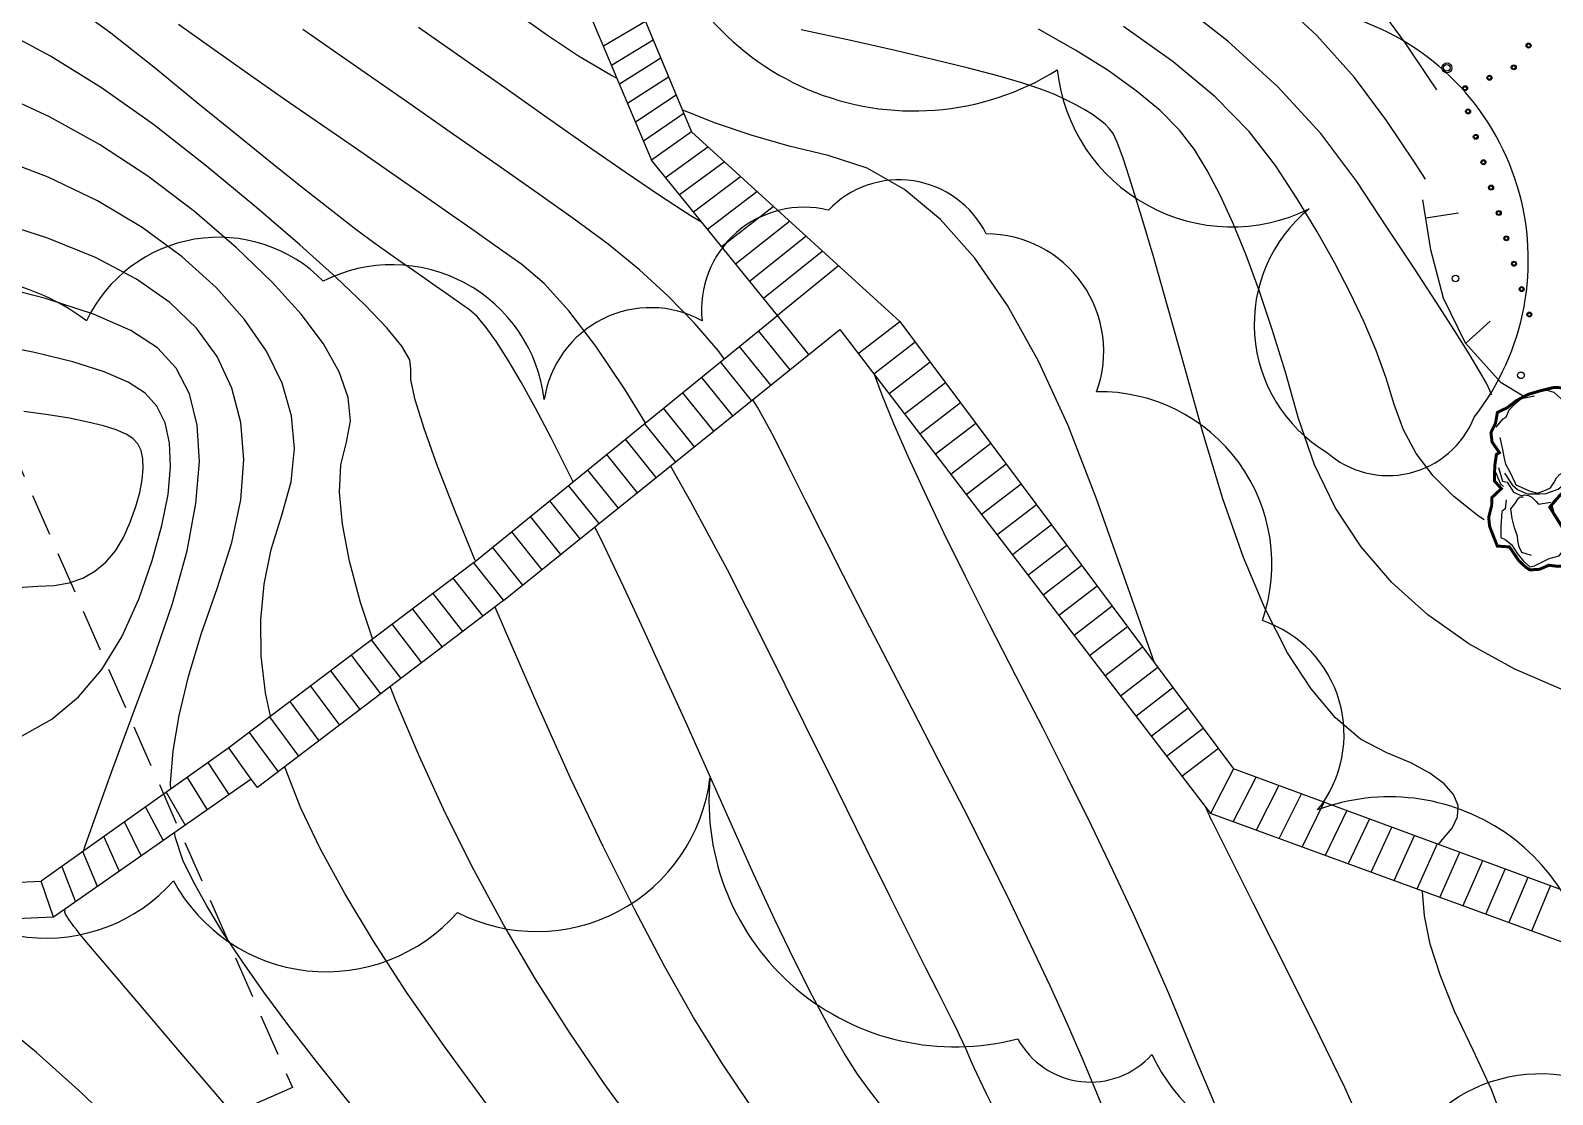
# Model space of a CAD drawing. Extents: x 351134 to 737836, y 2693212 to 3319468.
# Drawn here: x 497146 to 543100, y 2828278 to 2860390 of the extents above; entities that cross this region are included whole.
import ezdxf

# ---------------------------------------------------------------- set-up
doc = ezdxf.new("R2010")
doc.units = 0
doc.linetypes.add('0', pattern=[1, 1])
doc.linetypes.add('DASHED', pattern=[19.05, 12.7, -6.35])
for name, color, linetype in [('00景观层', 10, 'CONTINUOUS'), ('01佛教小品', 2, 'CONTINUOUS'), ('01小品', 2, 'CONTINUOUS'), ('DGX', 8, 'CONTINUOUS'), ('地类界', 2, '0'), ('地貌3', 4, '0'), ('房屋2', 8, '0'), ('石头', 4, 'CONTINUOUS'), ('绿化', 3, 'CONTINUOUS')]:
    doc.layers.add(name, color=color, linetype=linetype)

# ---------------------------------------------------------------- blocks, each defined once
blk = doc.blocks.new('石5')
at = {"layer": '石头', "linetype": 'Continuous'}
for p, q in [((426, 945), (338, 911)), ((535, 972), (426, 945)), ((603, 1013), (535, 972)), ((637, 1047), (603, 1013)), ((739, 1013), (637, 1047)), ((882, 952), (739, 1013)), ((896, 911), (882, 952)), ((263, 870), (256, 823)), ((256, 823), (276, 659)), ((338, 911), (263, 870)), ((365, 816), (426, 897)), ((426, 897), (487, 904)), ((487, 904), (549, 897)), ((549, 897), (596, 884)), ((596, 884), (685, 884)), ((685, 884), (780, 877)), ((780, 877), (876, 857)), ((876, 857), (910, 802)), ((978, 870), (896, 911)), ((910, 802), (951, 748)), ((1025, 775), (985, 734)), ((1141, 802), (1025, 775)), ((1236, 797), (1100, 763)), ((1148, 870), (1114, 850)), ((1168, 843), (1141, 802)), ((1216, 877), (1148, 870)), ((1311, 836), (1168, 843)), ((1271, 877), (1216, 877)), ((276, 659), (269, 557)), ((916, 619), (862, 591)), ((944, 646), (916, 619)), ((964, 647), (937, 579)), ((978, 613), (937, 552)), ((957, 727), (944, 700)), ((964, 680), (944, 646)), ((951, 748), (957, 727)), ((985, 734), (964, 707)), ((964, 707), (964, 680)), ((998, 688), (964, 647)), ((1087, 729), (978, 613)), ((1039, 729), (998, 688)), ((1100, 763), (1039, 729)), ((1107, 729), (1087, 729)), ((1230, 743), (1107, 729)), ((1318, 756), (1230, 743)), ((1393, 749), (1318, 756)), ((1468, 736), (1393, 749)), ((1591, 722), (1468, 736)), ((1700, 722), (1754, 627)), ((1754, 627), (1761, 593)), ((99, 503), (174, 483)), ((174, 483), (215, 455)), ((181, 530), (222, 483)), ((222, 483), (344, 408)), ((269, 557), (297, 510)), ((297, 510), (365, 462)), ((392, 483), (446, 428)), ((522, 418), (692, 460)), ((692, 460), (781, 453)), ((828, 578), (807, 455)), ((862, 591), (828, 578)), ((923, 532), (903, 471)), ((903, 471), (903, 423)), ((937, 579), (923, 532)), ((937, 552), (937, 464)), ((937, 464), (944, 409)), ((1761, 593), (1822, 539)), ((1822, 539), (1863, 450)), ((-99, 379), (-31, 318)), ((-31, 318), (-4, 270)), ((-4, 393), (-4, 284)), ((331, 367), (419, 313)), ((378, 401), (433, 394)), ((419, 313), (460, 251)), ((440, 326), (501, 292)), ((446, 428), (487, 401)), ((781, 453), (808, 426)), ((808, 426), (842, 358)), ((903, 423), (903, 341)), ((903, 341), (930, 267)), ((944, 409), (978, 362)), ((978, 362), (1018, 321)), ((1018, 321), (1039, 280)), ((1863, 450), (1890, 389)), ((1890, 389), (1870, 253)), ((-4, 270), (-11, 223)), ((-4, 196), (-11, 141)), ((-4, 284), (-4, 250)), ((-4, 250), (-4, 196)), ((57, 236), (71, 148)), ((188, 149), (188, 197)), ((446, 170), (433, 88)), ((460, 251), (446, 170)), ((930, 267), (964, 178)), ((964, 178), (1012, 110)), ((1039, 280), (1046, 246)), ((1046, 246), (1046, 185)), ((1046, 185), (1243, 83)), ((-936, 59), (-963, 38)), ((-963, 38), (-963, -9)), ((-909, 106), (-936, 59)), ((-11, 141), (-24, 87)), ((71, 148), (78, 107)), ((78, 107), (125, 80)), ((166, 87), (146, 66)), ((146, 66), (187, 39)), ((166, 87), (241, 59)), ((187, 39), (241, -29)), ((215, 122), (188, 149)), ((283, 102), (215, 122)), ((241, 59), (309, 32)), ((241, -29), (316, 32)), ((365, 88), (283, 102)), ((309, 32), (384, 39)), ((316, 32), (377, 5)), ((433, 88), (365, 88)), ((377, 5), (418, 12)), ((384, 39), (439, 53)), ((439, 53), (473, 80)), ((1012, 110), (1080, 69)), ((1080, 69), (1155, 69)), ((1155, 69), (1332, 83)), ((1243, 83), (1291, 56)), ((1291, 56), (1352, 8)), ((1332, 83), (1373, 56)), ((1352, 8), (1407, -26)), ((1373, 56), (1591, 15)), ((1747, 8), (1836, 56)), ((1774, -53), (1747, 8)), ((1836, 56), (1870, 103)), ((1870, 103), (1890, 144)), ((-991, -71), (-1011, -43)), ((-957, -105), (-991, -71)), ((-963, -9), (-916, -98)), ((-916, -213), (-957, -105)), ((-248, -125), (-316, -200)), ((-167, -145), (-276, -213)), ((-126, -30), (-248, -125)), ((-105, -98), (-126, -166)), ((-17, -30), (-105, -98)), ((1407, -26), (1522, -53)), ((1522, -53), (1570, -74)), ((1570, -74), (1631, -80)), ((1631, -80), (1679, -74)), ((1679, -74), (1774, -53)), ((-800, -241), (-916, -213)), ((-650, -302), (-800, -241)), ((-603, -336), (-650, -302)), ((-344, -268), (-466, -343)), ((-276, -213), (-344, -268)), ((-269, -295), (-344, -356)), ((-316, -200), (-330, -261)), ((-207, -254), (-269, -295)), ((-167, -200), (-207, -254)), ((-133, -186), (-167, -200)), ((-126, -166), (-133, -186)), ((-1105, -346), (-1087, -460)), ((-992, -405), (-992, -467)), ((-794, -473), (-754, -426)), ((-754, -426), (-720, -385)), ((-720, -385), (-706, -365)), ((-658, -460), (-617, -419)), ((-589, -370), (-603, -336)), ((-528, -370), (-589, -370)), ((-466, -343), (-528, -370)), ((-112, -536), (-92, -441)), ((-1183, -562), (-1196, -603)), ((-1196, -603), (-1176, -657)), ((-1155, -514), (-1183, -562)), ((-1101, -473), (-1155, -514)), ((-1087, -460), (-1128, -562)), ((-1128, -562), (-1128, -603)), ((-1128, -603), (-1115, -643)), ((-1087, -460), (-1026, -480)), ((-1026, -480), (-992, -548)), ((-992, -467), (-931, -528)), ((-992, -548), (-951, -548)), ((-951, -548), (-863, -548)), ((-931, -528), (-856, -521)), ((-863, -548), (-774, -535)), ((-856, -521), (-794, -473)), ((-774, -535), (-713, -494)), ((-713, -494), (-658, -460)), ((-645, -548), (-638, -630)), ((-236, -643), (-270, -589)), ((-229, -460), (-182, -541)), ((-182, -541), (-175, -698)), ((-1141, -753), (-1223, -713)), ((-1176, -657), (-1142, -711)), ((-1142, -711), (-1135, -739)), ((-1121, -808), (-1141, -753)), ((-1121, -793), (-1135, -739)), ((-1115, -643), (-1087, -691)), ((-1087, -691), (-1040, -745)), ((-1040, -745), (-992, -820)), ((-638, -630), (-597, -684)), ((-597, -684), (-597, -759)), ((-597, -759), (-597, -854)), ((-202, -718), (-236, -643)), ((-182, -766), (-236, -888)), ((-175, -698), (-202, -718)), ((-182, -711), (-182, -766)), ((-1040, -827), (-1121, -793)), ((-924, -909), (-1040, -827)), ((-992, -820), (-951, -875)), ((-951, -875), (-876, -902)), ((-863, -949), (-924, -909)), ((-876, -902), (-808, -922)), ((-597, -854), (-590, -956)), ((-236, -888), (-311, -1051)), ((-822, -963), (-863, -949)), ((-829, -990), (-815, -1099)), ((-788, -1004), (-822, -963)), ((-808, -922), (-747, -936)), ((-706, -977), (-788, -1004)), ((-747, -936), (-706, -943)), ((-706, -943), (-651, -943)), ((-611, -943), (-706, -977)), ((-651, -943), (-611, -943)), ((-590, -956), (-577, -1045)), ((-577, -1045), (-563, -1113)), ((-495, -1113), (-549, -1038)), ((-311, -1051), (-345, -1085)), ((-815, -1099), (-808, -1181)), ((-808, -1181), (-767, -1269)), ((-563, -1113), (-481, -1174)), ((-399, -1154), (-495, -1113)), ((-481, -1174), (-393, -1208)), ((-331, -1154), (-399, -1154)), ((-393, -1208), (-345, -1201)), ((-345, -1201), (-284, -1188)), ((-291, -1126), (-331, -1154)), ((-808, -1249), (-849, -1310)), ((-849, -1310), (-829, -1371)), ((-829, -1371), (-788, -1426)), ((-767, -1269), (-733, -1358)), ((-733, -1358), (-686, -1453)), ((-788, -1426), (-747, -1466)), ((-747, -1466), (-706, -1473)), ((-706, -1473), (-645, -1494)), ((-686, -1453), (-638, -1487)), ((-645, -1494), (-590, -1494))]:
    blk.add_line(p, q, dxfattribs=at)
at = {"layer": '石头', "const_width": 30}
blk.add_lwpolyline([(-262, -1121), (-282, -1253), (-418, -1260), (-467, -1393), (-589, -1537), (-728, -1497), (-827, -1436), (-882, -1293), (-821, -1238), (-849, -1030), (-882, -946), (-1121, -808), (-1163, -742), (-1257, -685), (-1244, -631), (-1257, -583), (-1210, -536), (-1216, -474), (-1155, -413), (-1114, -393), (-1051, -48), (-1012, -22), (-1019, 53), (-665, 413), (-208, 406), (-99, 379), (10, 427), (99, 503), (157, 543), (173, 603), (214, 685), (207, 787), (234, 882), (275, 912), (359, 955), (520, 998), (569, 1110), (780, 1117), (869, 1096), (971, 1028), (1046, 1001), (1100, 879), (1196, 919), (1339, 865), (1441, 811), (1448, 777), (1574, 811), (1666, 790), (1740, 715), (1836, 661), (1848, 552), (1884, 442), (1904, 307), (1897, 178), (1884, 47), (1823, -118), (1674, -127), (1587, -108), (1570, -74), (1482, -111), (1180, -56), (999, -23), (869, 100), (847, 334), (762, 482), (515, 428), (501, 292), (508, 214), (493, 66), (440, 24), (442, -66), (393, -199), (283, -316), (123, -365), (38, -384), (-92, -441), (-112, -536), (-72, -686), (-112, -768), (-187, -836), (-291, -1051), (-262, -1121)], close=True, dxfattribs=at)
blk = doc.blocks.new('gehjkk')
at = {"layer": '00景观层', "color": 4, "linetype": 'DASHED', "ltscale": 100, "flags": 128}
blk.add_lwpolyline([(169225, -98800), (88079, -98800), (88079, -15886), (169225, -15886)], close=True, dxfattribs=at)

msp = doc.modelspace()

# ---------------------------------------------------------------- linework, layer by layer
at = {"layer": '00景观层', "color": 1, "linetype": '0'}
for p, q in [((539274, 2854732, -189528), (540261, 2854889, -189528)), ((539274, 2854732, -189528), (540261, 2854889, -189528)), ((539274, 2854732, -189528), (540261, 2854889, -189528)), ((539274, 2854732, -189528), (540261, 2854889, -189528)), ((540473, 2850948, -189528), (541215, 2851618, -189528)), ((540473, 2850948, -189528), (541215, 2851618, -189528)), ((540473, 2850948, -189528), (541215, 2851618, -189528)), ((540473, 2850948, -189528), (541215, 2851618, -189528))]:
    msp.add_line(p, q, dxfattribs=at)
at = {"layer": '00景观层', "color": 8, "linetype": '0'}
for points, elevation in [([(523394, 2851602), (517103, 2857326)], 25085), ([(519702, 2851786), (515900, 2856478)], 9809472), ([(517590, 2854392), (519077, 2855529)], 9809472), ([(518013, 2853871), (519571, 2855080)], 9809472), ([(518435, 2853350), (520065, 2854631)], 9809472), ([(518857, 2852829), (520558, 2854182)], 9809472), ([(519280, 2852307), (521052, 2853733)], 9809472), ([(521545, 2853284), (519702, 2851786)], 9809472), ([(510524, 2844326), (519702, 2851786)], 30244), ([(520647, 2850614), (519702, 2851786)], 9809472), ([(522138, 2850640), (523394, 2851602)], 9809472), ([(523394, 2851602), (533470, 2838107)], 25085), ([(511432, 2843188), (521581, 2851367), (532769, 2836761)], 30255), ([(519129, 2851320), (520071, 2850150)], 9809472), ([(522604, 2850032), (523852, 2850989)], 9809472), ([(519495, 2849686), (518555, 2850854)], 9809472), ([(518919, 2849221), (517981, 2850387)], 9809472), ([(524310, 2850375), (523069, 2849424)], 24953), ([(517408, 2849921), (518343, 2848757)], 9809472), ([(523535, 2848817), (524768, 2849762)], 9809472), ([(516834, 2849455), (517767, 2848293)], 9809472), ([(525226, 2849148), (524000, 2848209)], 24821), ([(517191, 2847829), (516260, 2848989)], 9809472), ([(515687, 2848522), (516616, 2847365)], 9809472), ([(524465, 2847601), (525684, 2848535)], 9809472), ([(516040, 2846901), (515113, 2848056)], 9809472), ([(526142, 2847922), (524931, 2846994)], 24689), ([(514539, 2847590), (515464, 2846437)], 9809472), ([(525396, 2846386), (526600, 2847308)], 9809472), ([(513966, 2847124), (514888, 2845973)], 9809472), ([(514312, 2845509), (513392, 2846657)], 9809472), ([(527058, 2846695), (525862, 2845778)], 24556), ([(512819, 2846191), (513736, 2845044)], 9809472), ([(526327, 2845171), (527516, 2846081)], 9809472), ([(513160, 2844580), (512245, 2845725)], 9809472), ([(527974, 2845468), (526793, 2844563)], 24424), ([(511671, 2845259), (512584, 2844116)], 9809472), ([(512008, 2843652), (511098, 2844792)], 9809472), ([(527258, 2843955), (528432, 2844855)], 9809472), ([(510524, 2844326), (503137, 2838741)], 30244), ([(510524, 2844326), (511432, 2843188)], 30244), ([(528890, 2844241), (527723, 2843348)], 24292), ([(510813, 2842718), (509908, 2843861)], 30378), ([(528189, 2842740), (529348, 2843628)], 9809472), ([(511432, 2843188), (504002, 2837545), (503812, 2837800)], 30255), ([(509293, 2843395), (510194, 2842248)], 30498), ([(508677, 2842930), (509575, 2841777)], 30625), ([(529806, 2843014), (528654, 2842132)], 24160), ([(508062, 2842465), (508956, 2841307)], 30751), ([(529120, 2841524), (530264, 2842401)], 9809472), ([(508336, 2840837), (507446, 2841999)], 30867), ([(506831, 2841534), (507717, 2840367)], 31005), ([(529585, 2840917), (530722, 2841788)], 9809472), ([(507098, 2839897), (506215, 2841068)], 31112), ([(530051, 2840309), (531180, 2841174)], 9809472), ([(505600, 2840603), (506479, 2839426)], 31259), ([(530516, 2839701), (531638, 2840561)], 9809472), ([(505860, 2838956), (504984, 2840137)], 31357), ([(504368, 2839672), (505241, 2838486)], 31512), ([(530982, 2839094), (532096, 2839947)], 9809472), ([(503753, 2839207), (504621, 2838016)], 31639), ([(531447, 2838486), (532554, 2839334)], 9809472), ([(503137, 2838741), (497469, 2834717)], 31766), ([(503812, 2837800), (503137, 2838741)], 31737), ([(533012, 2838720), (531912, 2837878)], 23697), ([(503148, 2837337), (502507, 2838294)], 31849), ([(503812, 2837800), (497838, 2833635)], 31737), ([(501878, 2837847), (502484, 2836874)], 32023), ([(533470, 2838107), (532769, 2836761)], 23631), ([(533462, 2836507), (534153, 2837855)], 23579), ([(547817, 2832817), (533470, 2838107)], 22183), ([(501248, 2837400), (501821, 2836411)], 32152), ([(534836, 2837603), (534155, 2836254)], 23493), ([(534848, 2836001), (535520, 2837351)], 23444), ([(500618, 2836953), (501157, 2835949)], 32280), ([(547323, 2831441), (532769, 2836761)], 22227), ([(535541, 2835747), (536203, 2837099)], 23376), ([(536886, 2836848), (536234, 2835494)], 23286), ([(500493, 2835486), (499988, 2836505)], 32299), ([(537569, 2836596), (536927, 2835241)], 23217), ([(537620, 2834988), (538252, 2836344)], 23174), ([(499358, 2836058), (499829, 2835023)], 32537), ([(538313, 2834734), (538936, 2836092)], 23106), ([(539619, 2835840), (539006, 2834481)], 23010), ([(499166, 2834561), (498728, 2835611)], 32524), ([(539699, 2834228), (540302, 2835588)], 22971), ([(498098, 2835164), (498502, 2834098)], 32794), ([(540985, 2835336), (540392, 2833974)], 22873), ([(541085, 2833721), (541668, 2835084)], 22836), ([(488949, 2834324), (497469, 2834717)], 33352), ([(497838, 2833635), (497469, 2834717)], 32749), ([(542352, 2834832), (541779, 2833468)], 22735), ([(542472, 2833214), (543035, 2834580)], 22700), ([(497838, 2833635), (489266, 2833247)], 32749)]:
    msp.add_lwpolyline(points, dxfattribs=dict(at, elevation=elevation))
at = {"layer": '00景观层', "color": 1, "linetype": '0', "elevation": 9809472}
msp.add_lwpolyline([(542286, 2849315), (541546, 2849760), (540467, 2850955), (539807, 2852308), (539427, 2853765), (539187, 2855275)], dxfattribs=at)
msp.add_lwpolyline([(542286, 2849315), (541546, 2849760), (540467, 2850955), (539807, 2852308), (539427, 2853765), (539187, 2855275)], dxfattribs=at)
at = {"layer": '00景观层', "color": 1, "linetype": '0'}
for centre, radius in [((542375, 2859935, -197015), 75), ((542375, 2859935, -197015), 75), ((542375, 2859935, -197015), 50), ((542375, 2859935, -197015), 50), ((539911, 2859260, 198184), 150), ((539911, 2859260, 198184), 150), ((539911, 2859260, 198184), 150), ((539911, 2859260, 198184), 150), ((539911, 2859260, 198184), 100), ((539911, 2859260, 198184), 100), ((539911, 2859260, 198184), 100), ((539911, 2859260, 198184), 100), ((541930, 2859276, 16548), 75), ((541930, 2859276, 16548), 75), ((541930, 2859276, 16548), 50), ((541930, 2859276, 16548), 50), ((541194, 2858962, -197015), 75), ((541194, 2858962, -197015), 75), ((541194, 2858962, -197015), 50), ((541194, 2858962, -197015), 50), ((540458, 2858647, -197015), 75), ((540458, 2858647, -197015), 75), ((540458, 2858647, -197015), 50), ((540458, 2858647, -197015), 50), ((540551, 2857946, -197015), 75), ((540551, 2857946, -197015), 75), ((540551, 2857946, -197015), 50), ((540551, 2857946, -197015), 50), ((540782, 2857180, -197015), 75), ((540782, 2857180, -197015), 75), ((540782, 2857180, -197015), 50), ((540782, 2857180, -197015), 50), ((541013, 2856414, -197015), 75), ((541013, 2856414, -197015), 75), ((541013, 2856414, -197015), 50), ((541013, 2856414, -197015), 50), ((541244, 2855648, -197015), 75), ((541244, 2855648, -197015), 75), ((541244, 2855648, -197015), 50), ((541244, 2855648, -197015), 50), ((541475, 2854882, -197015), 75), ((541475, 2854882, -197015), 75), ((541475, 2854882, -197015), 50), ((541475, 2854882, -197015), 50), ((541705, 2854116, -197015), 75), ((541705, 2854116, -197015), 75), ((541705, 2854116, -197015), 50), ((541705, 2854116, -197015), 50), ((541936, 2853350, -197015), 75), ((541936, 2853350, -197015), 75), ((541936, 2853350, -197015), 50), ((541936, 2853350, -197015), 50), ((540168, 2852903, -189528), 100), ((540168, 2852903, -189528), 100), ((540168, 2852903, -189528), 100), ((540168, 2852903, -189528), 100), ((542167, 2852584, -197015), 75), ((542167, 2852584, -197015), 75), ((542167, 2852584, -197015), 50), ((542167, 2852584, -197015), 50), ((542398, 2851818, -197015), 75), ((542398, 2851818, -197015), 75), ((542398, 2851818, -197015), 50), ((542398, 2851818, -197015), 50), ((542146, 2849983, -189528), 100), ((542146, 2849983, -189528), 100), ((542146, 2849983, -189528), 100), ((542146, 2849983, -189528), 100)]:
    msp.add_circle(centre, radius, dxfattribs=at)
at = {"layer": '00景观层', "color": 2, "linetype": '0'}
for centre, radius in [((542375, 2859935, -197015), 75), ((542375, 2859935, -197015), 75), ((542375, 2859935, -197015), 50), ((542375, 2859935, -197015), 50), ((541930, 2859276, 16548), 75), ((541930, 2859276, 16548), 75), ((541930, 2859276, 16548), 50), ((541930, 2859276, 16548), 50), ((541194, 2858962, -197015), 75), ((541194, 2858962, -197015), 75), ((541194, 2858962, -197015), 50), ((541194, 2858962, -197015), 50), ((540458, 2858647, -197015), 75), ((540458, 2858647, -197015), 75), ((540458, 2858647, -197015), 50), ((540458, 2858647, -197015), 50), ((540551, 2857946, -197015), 75), ((540551, 2857946, -197015), 75), ((540551, 2857946, -197015), 50), ((540551, 2857946, -197015), 50), ((540782, 2857180, -197015), 75), ((540782, 2857180, -197015), 75), ((540782, 2857180, -197015), 50), ((540782, 2857180, -197015), 50), ((541013, 2856414, -197015), 75), ((541013, 2856414, -197015), 75), ((541013, 2856414, -197015), 50), ((541013, 2856414, -197015), 50), ((541244, 2855648, -197015), 75), ((541244, 2855648, -197015), 75), ((541244, 2855648, -197015), 50), ((541244, 2855648, -197015), 50), ((541475, 2854882, -197015), 75), ((541475, 2854882, -197015), 75), ((541475, 2854882, -197015), 50), ((541475, 2854882, -197015), 50), ((541705, 2854116, -197015), 75), ((541705, 2854116, -197015), 75), ((541705, 2854116, -197015), 50), ((541705, 2854116, -197015), 50), ((541936, 2853350, -197015), 75), ((541936, 2853350, -197015), 75), ((541936, 2853350, -197015), 50), ((541936, 2853350, -197015), 50), ((542167, 2852584, -197015), 75), ((542167, 2852584, -197015), 75), ((542167, 2852584, -197015), 50), ((542167, 2852584, -197015), 50), ((542398, 2851818, -197015), 75), ((542398, 2851818, -197015), 75), ((542398, 2851818, -197015), 50), ((542398, 2851818, -197015), 50)]:
    msp.add_circle(centre, radius, dxfattribs=at)
at = {"layer": '01佛教小品', "color": 2, "linetype": '0'}
for centre, radius in [((542375, 2859935, -197015), 75), ((542375, 2859935, -197015), 50), ((541930, 2859276, 16548), 75), ((541930, 2859276, 16548), 50), ((541194, 2858962, -197015), 75), ((541194, 2858962, -197015), 50), ((540458, 2858647, -197015), 75), ((540458, 2858647, -197015), 50), ((540551, 2857946, -197015), 75), ((540551, 2857946, -197015), 50), ((540782, 2857180, -197015), 75), ((540782, 2857180, -197015), 50), ((541013, 2856414, -197015), 75), ((541013, 2856414, -197015), 50), ((541244, 2855648, -197015), 75), ((541244, 2855648, -197015), 50), ((541475, 2854882, -197015), 75), ((541475, 2854882, -197015), 50), ((541705, 2854116, -197015), 75), ((541705, 2854116, -197015), 50), ((541936, 2853350, -197015), 75), ((541936, 2853350, -197015), 50), ((542167, 2852584, -197015), 75), ((542167, 2852584, -197015), 50), ((542398, 2851818, -197015), 75), ((542398, 2851818, -197015), 50)]:
    msp.add_circle(centre, radius, dxfattribs=at)
at = {"layer": '01小品', "color": 2, "linetype": '0'}
for centre, radius in [((542375, 2859935, -197015), 75), ((542375, 2859935, -197015), 50), ((541930, 2859276, 16548), 75), ((541930, 2859276, 16548), 50), ((541194, 2858962, -197015), 75), ((541194, 2858962, -197015), 50), ((540458, 2858647, -197015), 75), ((540458, 2858647, -197015), 50), ((540551, 2857946, -197015), 75), ((540551, 2857946, -197015), 50), ((540782, 2857180, -197015), 75), ((540782, 2857180, -197015), 50), ((541013, 2856414, -197015), 75), ((541013, 2856414, -197015), 50), ((541244, 2855648, -197015), 75), ((541244, 2855648, -197015), 50), ((541475, 2854882, -197015), 75), ((541475, 2854882, -197015), 50), ((541705, 2854116, -197015), 75), ((541705, 2854116, -197015), 50), ((541936, 2853350, -197015), 75), ((541936, 2853350, -197015), 50), ((542167, 2852584, -197015), 75), ((542167, 2852584, -197015), 50), ((542398, 2851818, -197015), 75), ((542398, 2851818, -197015), 50)]:
    msp.add_circle(centre, radius, dxfattribs=at)
at = {"layer": 'DGX', "color": 8, "linetype": 'Continuous'}
for points, elevation in [([(513529, 2846768), (513372, 2847087), (512863, 2848097), (512393, 2848993), (511962, 2849774), (511571, 2850440), (511219, 2850992), (510906, 2851430), (510633, 2851753), (510399, 2851962), (510174, 2852120), (509927, 2852293), (509659, 2852481), (509369, 2852683), (509057, 2852900), (508724, 2853131), (508369, 2853376), (507993, 2853636), (507544, 2853958), (506970, 2854387), (506272, 2854925), (505450, 2855571), (504504, 2856325), (503433, 2857188), (502239, 2858158), (500920, 2859237), (499569, 2860305), (498278, 2861244)], 404000), ([(541261, 2849387), (541249, 2849410), (541208, 2849523), (541117, 2849724), (540908, 2850092), (540582, 2850629), (540138, 2851333), (539577, 2852206), (538898, 2853247), (538101, 2854455), (537187, 2855832), (536106, 2857276), (534809, 2858689), (533296, 2860071), (531567, 2861420)], 396000), ([(539267, 2855907), (538928, 2856416), (538090, 2857672), (537124, 2858973), (535987, 2860235), (534679, 2861457)], 395000), ([(514859, 2858938), (514669, 2859037), (513697, 2859613), (512759, 2860238), (511823, 2860898)], 400000), ([(539607, 2858595), (539354, 2858973), (538664, 2860006), (537891, 2861047)], 394000), ([(507472, 2842037), (507113, 2843123), (506776, 2844379), (506565, 2845491), (506479, 2846460), (506519, 2847286), (506685, 2847968), (506813, 2848611), (506740, 2849318), (506467, 2850091), (505994, 2850928), (505320, 2851830), (504445, 2852797), (503370, 2853829), (502094, 2854925), (500690, 2855995), (499231, 2856949), (497717, 2857786), (496147, 2858505), (494522, 2859108), (492841, 2859594), (491106, 2859963), (489314, 2860215), (487607, 2860447)], 406000), ([(510577, 2844397), (509981, 2845849), (509436, 2847246), (509028, 2848377), (508759, 2849242), (508628, 2849842), (508635, 2850177), (508605, 2850450), (508363, 2850863), (507909, 2851416), (507244, 2852111), (506366, 2852946), (505278, 2853922), (503977, 2855038), (502465, 2856295), (500863, 2857549), (499293, 2858654), (497756, 2859612), (496252, 2860422)], 405000), ([(515714, 2848545), (515102, 2849546), (514216, 2850863), (513400, 2851933), (512655, 2852755), (511981, 2853330), (511310, 2853803), (510575, 2854319), (509775, 2854878), (508911, 2855480), (507982, 2856125), (506990, 2856814), (505932, 2857546), (504811, 2858320), (503687, 2859102), (502623, 2859852), (501618, 2860573)], 403000), ([(518094, 2850479), (517905, 2850730), (517193, 2851558), (516402, 2852369), (515534, 2853162), (514588, 2853939), (513563, 2854698), (512450, 2855483), (511235, 2856335), (509920, 2857255), (508503, 2858242), (506986, 2859297), (505368, 2860419)], 402000), ([(517436, 2854582), (517068, 2854808), (516137, 2855411), (515102, 2856109), (513962, 2856903), (512749, 2857758), (511496, 2858639), (510200, 2859546), (508864, 2860479)], 401000), ([(539655, 2835827), (539762, 2835964), (540072, 2836315), (540234, 2836660), (540247, 2836999), (540113, 2837331), (539830, 2837656), (539399, 2837974), (538819, 2838286), (538092, 2838592), (537304, 2839007), (536543, 2839649), (535809, 2840518), (535102, 2841613), (534422, 2842935), (533770, 2844484), (533144, 2846259), (532546, 2848261), (531992, 2850253), (531499, 2851998), (531068, 2853496), (530699, 2854746), (530391, 2855750), (530145, 2856506), (529960, 2857016), (529837, 2857278), (529728, 2857418), (529588, 2857560), (529416, 2857703), (529212, 2857849), (528976, 2857997), (528708, 2858147), (528409, 2858300), (528077, 2858454), (527654, 2858620), (527078, 2858809), (526349, 2859020), (525468, 2859253), (524434, 2859508), (523248, 2859786), (521910, 2860086), (520419, 2860408)], 399000), ([(543498, 2840451), (541958, 2841112), (540570, 2841878), (539335, 2842750), (538251, 2843726), (537319, 2844807), (536538, 2845994), (535910, 2847285), (535433, 2848682), (535034, 2850077), (534636, 2851363), (534240, 2852540), (533845, 2853609), (533453, 2854568), (533063, 2855420), (532674, 2856162), (532287, 2856796), (531834, 2857379), (531249, 2857972), (530530, 2858572), (529679, 2859182), (528694, 2859800), (527576, 2860426)], 398000), ([(541035, 2845624), (540859, 2845735), (540118, 2846321), (539494, 2846951), (538986, 2847624), (538595, 2848342), (538321, 2849103), (538075, 2849900), (537772, 2850727), (537411, 2851584), (536992, 2852471), (536515, 2853387), (535980, 2854333), (535388, 2855309), (534737, 2856314), (533940, 2857341), (532910, 2858384), (531645, 2859441), (530146, 2860514)], 397000), ([(531080, 2841308), (530776, 2842166), (530103, 2844068), (529328, 2846258), (528479, 2848464), (527584, 2850409), (526642, 2852094), (525653, 2853519), (524618, 2854684), (523536, 2855589), (522407, 2856234), (521232, 2856619), (520051, 2856899), (518905, 2857228), (517794, 2857606), (516826, 2857991)], 400000), ([(504395, 2839697), (504245, 2840398), (504116, 2841512), (504101, 2842606), (504199, 2843678), (504410, 2844729), (504734, 2845758), (505021, 2846772), (505118, 2847774), (505026, 2848765), (504744, 2849745), (504273, 2850714), (503612, 2851672), (502763, 2852619), (501723, 2853555), (500518, 2854442), (499169, 2855244), (497677, 2855959), (496042, 2856588)], 407000), ([(501382, 2837495), (501378, 2837672), (501457, 2838646), (501637, 2839721), (501918, 2840896), (502301, 2842172), (502784, 2843549), (503229, 2844933), (503496, 2846230), (503584, 2847440), (503494, 2848562), (503226, 2849598), (502780, 2850547), (502155, 2851410), (501352, 2852185), (500345, 2852889), (499107, 2853538), (497638, 2854132), (495938, 2854671)], 408000), ([(498743, 2835622), (498797, 2835779), (499173, 2836835), (499638, 2838114), (500191, 2839616), (500834, 2841340), (501437, 2843094), (501873, 2844685), (502143, 2846114), (502245, 2847380), (502179, 2848483), (501947, 2849423), (501548, 2850200), (500982, 2850815), (500172, 2851336), (499045, 2851833), (497598, 2852306), (495833, 2852754)], 409000), ([(496878, 2839094), (497787, 2839607), (498596, 2840277), (499303, 2841104), (499910, 2842088), (500417, 2843229), (500819, 2844393), (501114, 2845446), (501300, 2846389), (501378, 2847221), (501348, 2847943), (501211, 2848554), (500965, 2849055), (500611, 2849444), (500096, 2849772), (499367, 2850086), (498424, 2850387), (497267, 2850674), (495896, 2850947)], 410000), ([(536966, 2818948), (533824, 2825863), (533504, 2826588), (533158, 2827388), (532788, 2828262), (532393, 2829210), (531972, 2830234), (531515, 2831329), (531006, 2832492), (530448, 2833724), (529839, 2835025), (529180, 2836395), (528470, 2837833), (527710, 2839340), (526900, 2840916), (526101, 2842468), (525376, 2843907), (524725, 2845232), (524147, 2846442), (523643, 2847538), (523213, 2848520), (522856, 2849388), (522624, 2850005)], 401000), ([(533642, 2818473), (530761, 2824956), (530446, 2825684), (530106, 2826484), (529742, 2827357), (529354, 2828301), (528929, 2829317), (528454, 2830404), (527928, 2831562), (527352, 2832790), (526725, 2834089), (526049, 2835458), (525322, 2836899), (524544, 2838409), (523765, 2839915), (523030, 2841337), (522341, 2842678), (521697, 2843936), (521099, 2845111), (520546, 2846205), (520038, 2847216), (519575, 2848144), (519097, 2849023), (518952, 2849248)], 402000), ([(496767, 2843582), (497369, 2843624), (497861, 2843641), (498312, 2843722), (498723, 2843866), (499092, 2844075), (499421, 2844347), (499709, 2844684), (499955, 2845084), (500161, 2845547), (500325, 2846021), (500444, 2846449), (500520, 2846832), (500552, 2847170), (500540, 2847464), (500484, 2847712), (500384, 2847916), (500240, 2848074), (500031, 2848208), (499734, 2848335), (499351, 2848457), (498881, 2848574), (498323, 2848685), (497679, 2848791), (496947, 2848891)], 411000), ([(526291, 2827737), (526013, 2828298), (525795, 2828747), (525636, 2829083), (525538, 2829306), (525466, 2829479), (525385, 2829664), (525296, 2829860), (525198, 2830069), (525091, 2830290), (524976, 2830523), (524852, 2830768), (524720, 2831025), (524517, 2831424), (524180, 2832094), (523710, 2833034), (523106, 2834246), (522368, 2835728), (521498, 2837482), (520493, 2839506), (519355, 2841801), (518186, 2844109), (517087, 2846168), (516473, 2847251)], 403000), ([(528599, 2817753), (524857, 2824675), (524412, 2825468), (523986, 2826191), (523579, 2826847), (523192, 2827434), (522824, 2827953), (522476, 2828403), (522115, 2828893), (521708, 2829530), (521256, 2830314), (520757, 2831245), (520213, 2832324), (519623, 2833550), (518987, 2834923), (518306, 2836443), (517612, 2838004), (516940, 2839499), (516291, 2840928), (515663, 2842292), (515057, 2843589), (514474, 2844821), (514190, 2845410)], 404000), ([(520323, 2826115), (519609, 2827009), (518829, 2828035), (518016, 2829234), (517169, 2830607), (516290, 2832153), (515378, 2833872), (514433, 2835764), (513454, 2837830), (512443, 2840068), (511484, 2842261), (511173, 2842991)], 405000), ([(516749, 2825605), (516741, 2825614), (515578, 2827096), (514466, 2828614), (513406, 2830169), (512397, 2831761), (511440, 2833390), (510534, 2835055), (509680, 2836758), (508878, 2838497), (508164, 2840182), (508009, 2840588)], 406000), ([(513176, 2825094), (512327, 2826157), (510917, 2827994), (509643, 2829732), (508504, 2831370), (507502, 2832908), (506636, 2834347), (505906, 2835686), (505312, 2836925), (504843, 2838104), (504823, 2838169)], 407000), ([(540480, 2819450), (537454, 2827096), (536833, 2828488), (536076, 2830045), (535304, 2831583), (534633, 2832917), (534065, 2834049), (533598, 2834978), (533234, 2835704), (532972, 2836227), (532813, 2836547), (532755, 2836664), (532749, 2836680), (532741, 2836698), (532733, 2836716), (532724, 2836735), (532714, 2836755), (532704, 2836777), (532692, 2836799), (532680, 2836822), (532641, 2836927)], 400000), ([(509601, 2824583), (509486, 2824721), (508580, 2825822), (507651, 2826957), (506699, 2828125), (505779, 2829275), (504945, 2830355), (504197, 2831364), (503535, 2832303), (502959, 2833171), (502469, 2833969), (502065, 2834697), (501747, 2835354), (501523, 2836026), (501497, 2836186)], 408000), ([(543759, 2819919), (541672, 2827329), (541253, 2828433), (540700, 2829621), (540144, 2830797), (539714, 2831864), (539409, 2832821), (539229, 2833668), (539174, 2834406), (539175, 2834419)], 399000), ([(506316, 2824114), (505851, 2824652), (504227, 2826555), (502809, 2828218), (501596, 2829641), (500588, 2830824), (499786, 2831766), (499189, 2832469), (498798, 2832932), (498611, 2833155), (498532, 2833255), (498459, 2833348), (498394, 2833436), (498337, 2833517), (498287, 2833593), (498244, 2833662), (498209, 2833725), (498182, 2833782), (498194, 2833884)], 409000), ([(503088, 2823652), (502930, 2823835), (501494, 2825463), (500082, 2826959), (498694, 2828321), (497328, 2829551), (495986, 2830647), (494667, 2831609), (493372, 2832439), (492099, 2833135), (491658, 2833355)], 410000)]:
    msp.add_lwpolyline(points, dxfattribs=dict(at, elevation=elevation))
for points in [[(552103, 2821111, 0.489743), (552923, 2827820, 0.520567), (550541, 2830677, 0.520567), (544346, 2831154, 0.520567), (536007, 2836869, 0.520567), (534340, 2842584, 0.520567), (529336, 2849489, 0.520567), (526001, 2854252, 0.520567), (521236, 2854966, 0.520567), (517424, 2851632, 0.520567), (512659, 2849251, 0.520567), (505988, 2852823, 0.520567), (498840, 2851632, 0.520567), (487643, 2847822, 0.520567)], [(493122, 2835678, 0.520567), (501461, 2834725, 0.520567), (510038, 2833773, 0.520567), (517662, 2837821, 0.520567), (526954, 2829963, 0.520567), (531004, 2829487, 0.469007), (539223, 2827344, -0.4943), (546739, 2826732, 0.317498), (548220, 2820557, 0.317498)]]:
    msp.add_lwpolyline(points, format="xyb", dxfattribs=at)
for points in [[(509601, 2824583), (509486, 2824721), (508580, 2825822), (507651, 2826957), (506699, 2828125), (505779, 2829275), (504945, 2830355), (504197, 2831364), (503535, 2832303), (502959, 2833171), (502469, 2833969), (502065, 2834697), (501747, 2835354), (501523, 2836026), (501497, 2836186)], [(506316, 2824114), (505851, 2824652), (504227, 2826555), (502809, 2828218), (501596, 2829641), (500588, 2830824), (499786, 2831766), (499189, 2832469), (498798, 2832932), (498611, 2833155), (498532, 2833255), (498459, 2833348), (498394, 2833436), (498337, 2833517), (498287, 2833593), (498244, 2833662), (498209, 2833725), (498182, 2833782), (498194, 2833884)], [(503088, 2823652), (502930, 2823835), (501494, 2825463), (500082, 2826959), (498694, 2828321), (497328, 2829551), (495986, 2830647), (494667, 2831609), (493372, 2832439), (492099, 2833135), (491658, 2833355)]]:
    msp.add_lwpolyline(points, dxfattribs=at)
at = {"layer": '地类界', "color": 1, "linetype": '0'}
for centre, radius in [((542375, 2859935, -197015), 75), ((542375, 2859935, -197015), 75), ((542375, 2859935, -197015), 50), ((542375, 2859935, -197015), 50), ((539911, 2859260, 198184), 150), ((539911, 2859260, 198184), 150), ((539911, 2859260, 198184), 150), ((539911, 2859260, 198184), 150), ((539911, 2859260, 198184), 100), ((539911, 2859260, 198184), 100), ((539911, 2859260, 198184), 100), ((539911, 2859260, 198184), 100), ((541930, 2859276, 16548), 75), ((541930, 2859276, 16548), 75), ((541930, 2859276, 16548), 50), ((541930, 2859276, 16548), 50), ((541194, 2858962, -197015), 75), ((541194, 2858962, -197015), 75), ((541194, 2858962, -197015), 50), ((541194, 2858962, -197015), 50), ((540458, 2858647, -197015), 75), ((540458, 2858647, -197015), 75), ((540458, 2858647, -197015), 50), ((540458, 2858647, -197015), 50), ((540551, 2857946, -197015), 75), ((540551, 2857946, -197015), 75), ((540551, 2857946, -197015), 50), ((540551, 2857946, -197015), 50), ((540782, 2857180, -197015), 75), ((540782, 2857180, -197015), 75), ((540782, 2857180, -197015), 50), ((540782, 2857180, -197015), 50), ((541013, 2856414, -197015), 75), ((541013, 2856414, -197015), 75), ((541013, 2856414, -197015), 50), ((541013, 2856414, -197015), 50), ((541244, 2855648, -197015), 75), ((541244, 2855648, -197015), 75), ((541244, 2855648, -197015), 50), ((541244, 2855648, -197015), 50), ((541475, 2854882, -197015), 75), ((541475, 2854882, -197015), 75), ((541475, 2854882, -197015), 50), ((541475, 2854882, -197015), 50), ((541705, 2854116, -197015), 75), ((541705, 2854116, -197015), 75), ((541705, 2854116, -197015), 50), ((541705, 2854116, -197015), 50), ((541936, 2853350, -197015), 75), ((541936, 2853350, -197015), 75), ((541936, 2853350, -197015), 50), ((541936, 2853350, -197015), 50), ((542167, 2852584, -197015), 75), ((542167, 2852584, -197015), 75), ((542167, 2852584, -197015), 50), ((542167, 2852584, -197015), 50), ((542398, 2851818, -197015), 75), ((542398, 2851818, -197015), 75), ((542398, 2851818, -197015), 50), ((542398, 2851818, -197015), 50)]:
    msp.add_circle(centre, radius, dxfattribs=at)
at = {"layer": '地貌3', "color": 1, "linetype": '0'}
for p, q in [((539274, 2854732, -189528), (540261, 2854889, -189528)), ((539274, 2854732, -189528), (540261, 2854889, -189528)), ((539274, 2854732, -189528), (540261, 2854889, -189528)), ((539274, 2854732, -189528), (540261, 2854889, -189528)), ((540473, 2850948, -189528), (541215, 2851618, -189528)), ((540473, 2850948, -189528), (541215, 2851618, -189528)), ((540473, 2850948, -189528), (541215, 2851618, -189528)), ((540473, 2850948, -189528), (541215, 2851618, -189528))]:
    msp.add_line(p, q, dxfattribs=at)
for centre in [(540168, 2852903, -189528), (540168, 2852903, -189528), (540168, 2852903, -189528), (540168, 2852903, -189528), (542146, 2849983, -189528), (542146, 2849983, -189528), (542146, 2849983, -189528), (542146, 2849983, -189528)]:
    msp.add_circle(centre, 100, dxfattribs=at)
at = {"layer": '房屋2', "color": 8, "linetype": '0'}
for points, elevation in [([(513403, 2866219), (517103, 2857326)], 21892), ([(512014, 2865658), (515900, 2856478)], 21898), ([(515715, 2860661), (514443, 2859920)], 23583), ([(514686, 2859347), (515947, 2860105)], 23786), ([(516178, 2859549), (514929, 2858773)], 23921), ([(515172, 2858199), (516409, 2858993)], 24129), ([(516640, 2858437), (515415, 2857625)], 24259), ([(516872, 2857882), (515657, 2857051)], 24428), ([(517103, 2857326), (515900, 2856478)], 24597), ([(523394, 2851602), (517103, 2857326)], 25085), ([(516323, 2855956), (517597, 2856877)], 9809472), ([(519702, 2851786), (515900, 2856478)], 9809472), ([(516745, 2855435), (518090, 2856428)], 9809472), ([(517168, 2854914), (518584, 2855979)], 9809472), ([(517590, 2854392), (519077, 2855529)], 9809472), ([(518013, 2853871), (519571, 2855080)], 9809472), ([(518435, 2853350), (520065, 2854631)], 9809472), ([(518857, 2852829), (520558, 2854182)], 9809472), ([(519280, 2852307), (521052, 2853733)], 9809472), ([(521545, 2853284), (519702, 2851786)], 9809472), ([(510524, 2844326), (519702, 2851786)], 30244), ([(520647, 2850614), (519702, 2851786)], 9809472), ([(522138, 2850640), (523394, 2851602)], 9809472), ([(523394, 2851602), (533470, 2838107)], 25085), ([(511432, 2843188), (521581, 2851367), (532769, 2836761)], 30255), ([(519129, 2851320), (520071, 2850150)], 9809472), ([(522604, 2850032), (523852, 2850989)], 9809472), ([(519495, 2849686), (518555, 2850854)], 9809472), ([(518919, 2849221), (517981, 2850387)], 9809472), ([(524310, 2850375), (523069, 2849424)], 24953), ([(517408, 2849921), (518343, 2848757)], 9809472), ([(523535, 2848817), (524768, 2849762)], 9809472), ([(516834, 2849455), (517767, 2848293)], 9809472), ([(525226, 2849148), (524000, 2848209)], 24821), ([(517191, 2847829), (516260, 2848989)], 9809472), ([(515687, 2848522), (516616, 2847365)], 9809472), ([(524465, 2847601), (525684, 2848535)], 9809472), ([(516040, 2846901), (515113, 2848056)], 9809472), ([(526142, 2847922), (524931, 2846994)], 24689), ([(514539, 2847590), (515464, 2846437)], 9809472), ([(525396, 2846386), (526600, 2847308)], 9809472), ([(513966, 2847124), (514888, 2845973)], 9809472), ([(514312, 2845509), (513392, 2846657)], 9809472), ([(527058, 2846695), (525862, 2845778)], 24556), ([(512819, 2846191), (513736, 2845044)], 9809472), ([(526327, 2845171), (527516, 2846081)], 9809472), ([(513160, 2844580), (512245, 2845725)], 9809472), ([(527974, 2845468), (526793, 2844563)], 24424), ([(511671, 2845259), (512584, 2844116)], 9809472), ([(512008, 2843652), (511098, 2844792)], 9809472), ([(527258, 2843955), (528432, 2844855)], 9809472), ([(510524, 2844326), (503137, 2838741)], 30244), ([(510524, 2844326), (511432, 2843188)], 30244), ([(528890, 2844241), (527723, 2843348)], 24292), ([(510813, 2842718), (509908, 2843861)], 30378), ([(528189, 2842740), (529348, 2843628)], 9809472), ([(511432, 2843188), (504002, 2837545), (503812, 2837800)], 30255), ([(509293, 2843395), (510194, 2842248)], 30498), ([(508677, 2842930), (509575, 2841777)], 30625), ([(529806, 2843014), (528654, 2842132)], 24160), ([(508062, 2842465), (508956, 2841307)], 30751), ([(529120, 2841524), (530264, 2842401)], 9809472), ([(508336, 2840837), (507446, 2841999)], 30867), ([(506831, 2841534), (507717, 2840367)], 31005), ([(529585, 2840917), (530722, 2841788)], 9809472), ([(507098, 2839897), (506215, 2841068)], 31112), ([(530051, 2840309), (531180, 2841174)], 9809472), ([(505600, 2840603), (506479, 2839426)], 31259), ([(530516, 2839701), (531638, 2840561)], 9809472), ([(505860, 2838956), (504984, 2840137)], 31357), ([(504368, 2839672), (505241, 2838486)], 31512), ([(530982, 2839094), (532096, 2839947)], 9809472), ([(503753, 2839207), (504621, 2838016)], 31639), ([(531447, 2838486), (532554, 2839334)], 9809472), ([(503137, 2838741), (497469, 2834717)], 31766), ([(503812, 2837800), (503137, 2838741)], 31737), ([(533012, 2838720), (531912, 2837878)], 23697), ([(503148, 2837337), (502507, 2838294)], 31849), ([(503812, 2837800), (497838, 2833635)], 31737), ([(501878, 2837847), (502484, 2836874)], 32023), ([(533470, 2838107), (532769, 2836761)], 23631), ([(533462, 2836507), (534153, 2837855)], 23579), ([(547817, 2832817), (533470, 2838107)], 22183), ([(501248, 2837400), (501821, 2836411)], 32152), ([(534836, 2837603), (534155, 2836254)], 23493), ([(534848, 2836001), (535520, 2837351)], 23444), ([(500618, 2836953), (501157, 2835949)], 32280), ([(547323, 2831441), (532769, 2836761)], 22227), ([(535541, 2835747), (536203, 2837099)], 23376), ([(536886, 2836848), (536234, 2835494)], 23286), ([(500493, 2835486), (499988, 2836505)], 32299), ([(537569, 2836596), (536927, 2835241)], 23217), ([(537620, 2834988), (538252, 2836344)], 23174), ([(499358, 2836058), (499829, 2835023)], 32537), ([(538313, 2834734), (538936, 2836092)], 23106), ([(539619, 2835840), (539006, 2834481)], 23010), ([(499166, 2834561), (498728, 2835611)], 32524), ([(539699, 2834228), (540302, 2835588)], 22971), ([(498098, 2835164), (498502, 2834098)], 32794), ([(540985, 2835336), (540392, 2833974)], 22873), ([(541085, 2833721), (541668, 2835084)], 22836), ([(488949, 2834324), (497469, 2834717)], 33352), ([(497838, 2833635), (497469, 2834717)], 32749), ([(542352, 2834832), (541779, 2833468)], 22735), ([(542472, 2833214), (543035, 2834580)], 22700), ([(497838, 2833635), (489266, 2833247)], 32749)]:
    msp.add_lwpolyline(points, dxfattribs=dict(at, elevation=elevation))
at = {"layer": '绿化', "linetype": 'Continuous', "flags": 128}
msp.add_lwpolyline([(515822, 2864441, 0.520567), (528146, 2859199, 0.520567), (535750, 2855006, 0.520567), (536275, 2847668, 0.520567), (540732, 2848716, 0.520567), (537061, 2860772, 0.520567)], format="xyb", dxfattribs=at)

# ---------------------------------------------------------------- block references
at = {"layer": '00景观层', "rotation": 23.71549776622351}
msp.add_blockref('gehjkk', (310383, 2850885), dxfattribs=at)
at = {"layer": '00景观层', "color": 250, "zscale": 3}
for xscale, yscale, rotation in [(3.00000000057128, 2.999999999969983, 109.4670356703603), (3.000000000994238, 2.999999999986453, 109.4670356698632)]:
    msp.add_blockref('石5', (545140, 2844331), dxfattribs=dict(at, xscale=xscale, yscale=yscale, rotation=rotation))

doc.saveas('drawing.dxf')
